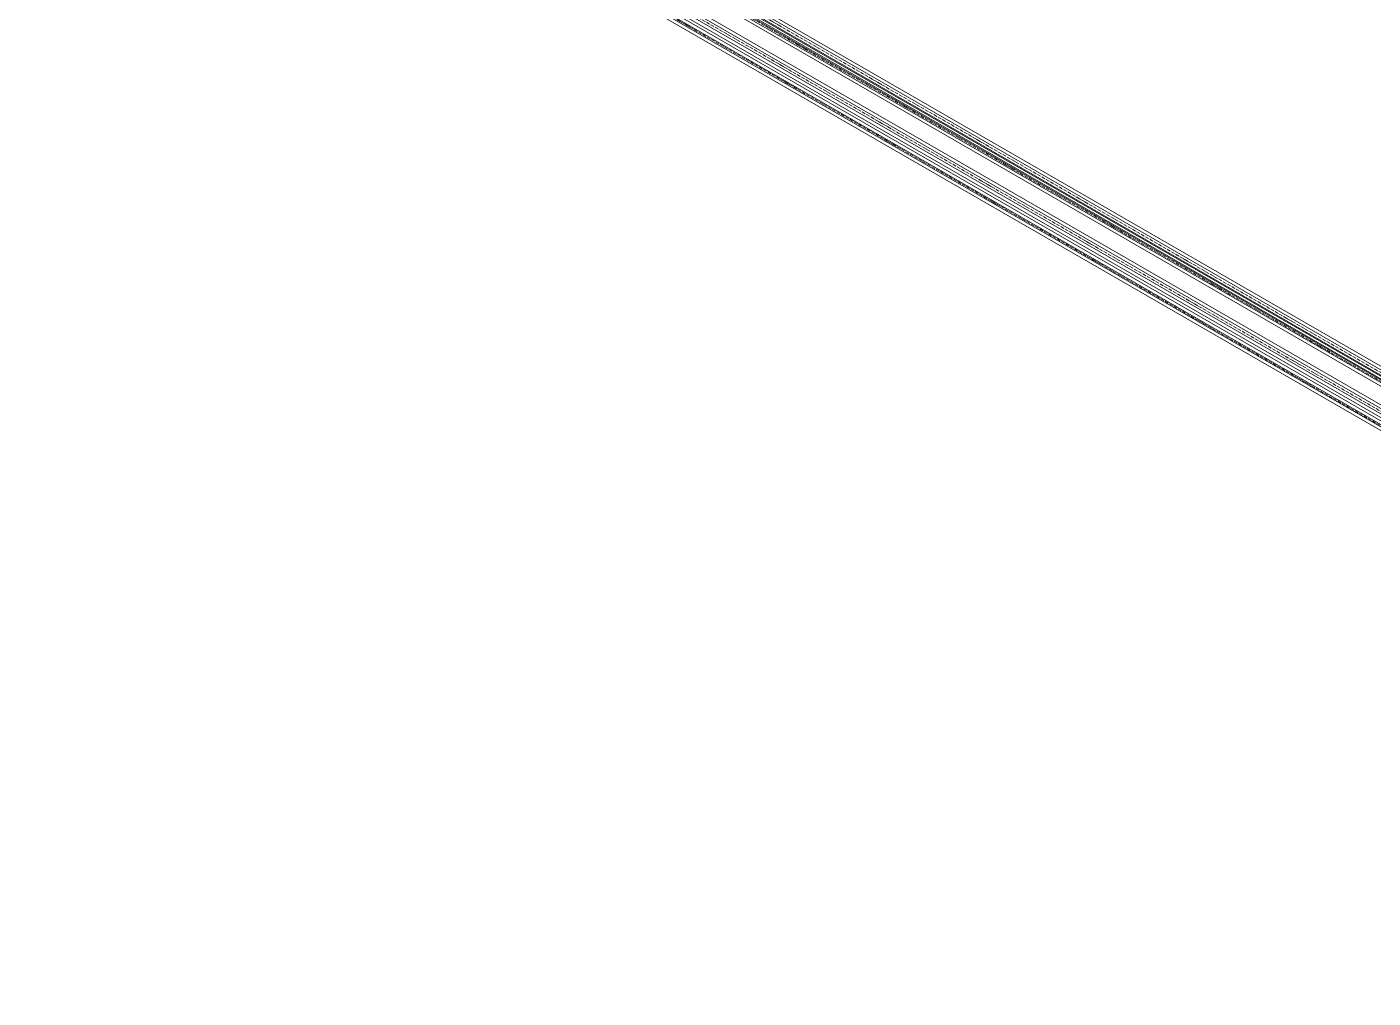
# Model space of a CAD drawing. Header units: millimetres. Extents: x -88595 to 880822, y -1054509 to -148035.
# Drawn here: x 431476 to 435281, y -349855 to -347108 of the extents above; entities that cross this region are included whole.
import ezdxf

# ---------------------------------------------------------------- set-up
doc = ezdxf.new("R2010")
doc.units = ezdxf.units.MM
doc.linetypes.add('$12$ADSK_Осевая', pattern=[14, 10, -2, 0, -2])
doc.layers.add('Изоляция', color=7, linetype='Continuous', lineweight=18)
doc.layers.add('Трубопровод', color=7, linetype='Continuous', lineweight=18)

msp = doc.modelspace()

# ---------------------------------------------------------------- linework, layer by layer
at = {"layer": 'Изоляция', "color": 190, "true_color": 0x8000ff}
for p, q in [((431475.8, -346040.7), (438082.6, -349855.1)), ((438094.8, -349834), (431488, -346019.6)), ((438274.4, -349812), (433435.3, -347018.1)), ((433423.1, -347039.2), (438262.2, -349833))]:
    msp.add_line(p, q, dxfattribs=at)
at = {"layer": 'Изоляция', "color": 134, "true_color": 0x00a6a6}
for p, q in [((438156, -349824.9), (431560.9, -346017.2)), ((431545.5, -346043.8), (438140.7, -349851.5)), ((438321.3, -349810.9), (433497.6, -347025.9)), ((433482.3, -347052.5), (438305.9, -349837.5))]:
    msp.add_line(p, q, dxfattribs=at)
at = {"layer": 'Трубопровод', "color": 190, "true_color": 0x8000ff}
for p, q in [((431480.3, -346032.9), (438087.1, -349847.3)), ((438090.3, -349841.8), (431483.5, -346027.4)), ((433427.6, -347031.4), (438266.7, -349825.2)), ((438269.9, -349819.7), (433430.8, -347025.9))]:
    msp.add_line(p, q, dxfattribs=at)
at = {"layer": 'Трубопровод', "color": 190, "linetype": '$12$ADSK_Осевая', "true_color": 0x8000ff}
for p, q in [((431481.9, -346030.1), (438088.7, -349844.6)), ((431481.9, -346030.1), (438088.7, -349844.6)), ((433429.2, -347028.7), (438268.3, -349822.5)), ((433429.2, -347028.7), (438268.3, -349822.5))]:
    msp.add_line(p, q, dxfattribs=at)
at = {"layer": 'Трубопровод', "color": 134, "true_color": 0x00a6a6}
for p, q in [((431550, -346036), (438145.2, -349843.7)), ((438151.5, -349832.7), (431556.4, -346025)), ((433486.8, -347044.7), (438310.4, -349829.7)), ((438316.8, -349818.7), (433493.1, -347033.7))]:
    msp.add_line(p, q, dxfattribs=at)
at = {"layer": 'Трубопровод', "color": 134, "linetype": '$12$ADSK_Осевая', "true_color": 0x00a6a6}
for p, q in [((431553.2, -346030.5), (438148.4, -349838.2)), ((431553.2, -346030.5), (438148.4, -349838.2)), ((433490, -347039.2), (438313.6, -349824.2)), ((433490, -347039.2), (438313.6, -349824.2))]:
    msp.add_line(p, q, dxfattribs=at)

doc.saveas('drawing.dxf')
